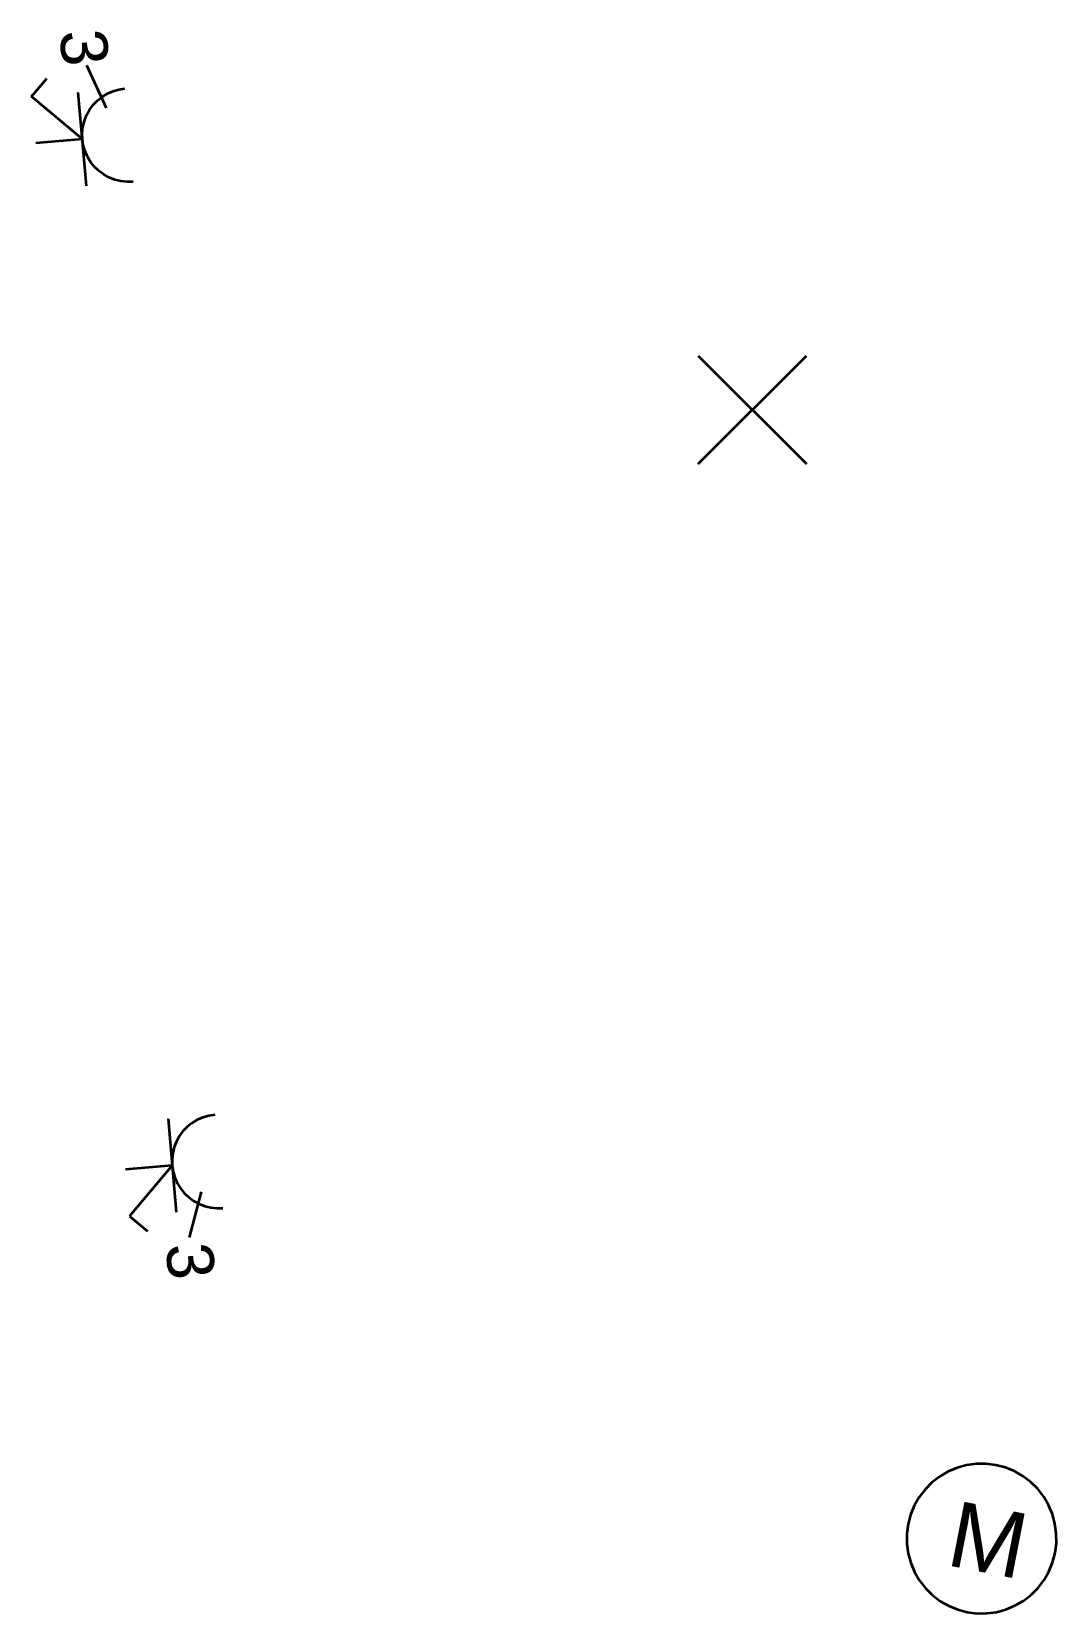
# Model space of a CAD drawing. Extents: x 800 to 1481, y 55 to 490.
# Drawn here: x 1252.87 to 1274.75, y 339.08 to 372.86 of the extents above; entities that cross this region are included whole.
import ezdxf

# ---------------------------------------------------------------- set-up
doc = ezdxf.new("R2010")
doc.units = 0
doc.layers.get('0').update_dxf_attribs({"lineweight": 18})
doc.layers.add('E_Licht', color=7, linetype='Continuous', lineweight=35, true_color=0x0080ff)
doc.styles.get("Standard").update_dxf_attribs({"font": 'arial.ttf'})

# ---------------------------------------------------------------- blocks, each defined once
blk = doc.blocks.new('Deckenauslass-A0Q9B2CDAY', base_point=(1267.099, 363.632))
at = {"color": 0, "lineweight": -2}
for p, q in [((1267.099, 363.632), (1269.407, 365.94)), ((1267.099, 365.94), (1269.407, 363.632))]:
    blk.add_line(p, q, dxfattribs=at)
blk = doc.blocks.new('Steckdose T13_ UP_ 3-fach_ geschaltet-A0Q9B2CHAY', base_point=(1252.866, 369.568))
at = {"color": 0, "linetype": 'ByBlock', "lineweight": -2, "ltscale": 0.35}
for p, q in [((1254.462, 371.229), (1254.043, 372.14)), ((1252.866, 371.473), (1253.188, 371.858)), ((1254.036, 369.568), (1253.862, 371.56)), ((1254.484, 371.538), (1254.603, 371.591)), ((1254.603, 371.591), (1254.729, 371.628)), ((1254.729, 371.628), (1254.858, 371.648)), ((1253.949, 370.564), (1252.866, 371.473)), ((1254.102, 371.189), (1254.179, 371.294)), ((1254.179, 371.294), (1254.27, 371.389)), ((1254.27, 371.389), (1254.372, 371.47)), ((1254.372, 371.47), (1254.484, 371.538)), ((1253.96, 370.825), (1253.992, 370.952)), ((1253.992, 370.952), (1254.039, 371.074)), ((1254.039, 371.074), (1254.102, 371.189)), ((1253.949, 370.564), (1252.953, 370.477)), ((1253.946, 370.695), (1253.96, 370.825)), ((1253.949, 370.564), (1253.946, 370.695)), ((1253.969, 370.435), (1253.949, 370.564)), ((1254.006, 370.309), (1253.969, 370.435)), ((1254.058, 370.19), (1254.006, 370.309)), ((1254.126, 370.078), (1254.058, 370.19)), ((1254.208, 369.976), (1254.126, 370.078)), ((1254.303, 369.885), (1254.208, 369.976)), ((1254.408, 369.808), (1254.303, 369.885)), ((1254.523, 369.745), (1254.408, 369.808)), ((1254.645, 369.698), (1254.523, 369.745)), ((1254.772, 369.667), (1254.645, 369.698)), ((1254.902, 369.652), (1254.772, 369.667)), ((1255.032, 369.655), (1254.902, 369.652))]:
    blk.add_line(p, q, dxfattribs=at)
at = {"color": 0, "linetype": 'ByBlock', "lineweight": -2, "ltscale": 0.35, "insert": (1254.456, 372.951), "char_height": 1, "attachment_point": 1, "rotation": 275}
blk.add_mtext('{\\fArial;3}', dxfattribs=at)
blk = doc.blocks.new('Steckdose T13_ UP_ 3-fach_ geschaltet-A0Q9B2CJAY', base_point=(1254.87, 346.298))
at = {"color": 0, "linetype": 'ByBlock', "lineweight": -2, "ltscale": 0.35}
for p, q in [((1255.779, 349.644), (1255.954, 347.652)), ((1256.401, 349.622), (1256.289, 349.554)), ((1256.521, 349.675), (1256.401, 349.622)), ((1256.646, 349.711), (1256.521, 349.675)), ((1256.776, 349.731), (1256.646, 349.711)), ((1256.019, 349.272), (1255.956, 349.158)), ((1256.097, 349.378), (1256.019, 349.272)), ((1256.187, 349.472), (1256.097, 349.378)), ((1256.289, 349.554), (1256.187, 349.472)), ((1255.909, 349.036), (1255.878, 348.909)), ((1255.956, 349.158), (1255.909, 349.036)), ((1255.867, 348.648), (1254.87, 348.561)), ((1255.867, 348.648), (1254.957, 347.565)), ((1255.878, 348.909), (1255.864, 348.779)), ((1255.864, 348.779), (1255.867, 348.648)), ((1255.867, 348.648), (1255.886, 348.519)), ((1255.886, 348.519), (1255.923, 348.393)), ((1255.923, 348.393), (1255.976, 348.273)), ((1255.976, 348.273), (1256.044, 348.161)), ((1256.044, 348.161), (1256.125, 348.059)), ((1256.125, 348.059), (1256.22, 347.969)), ((1256.22, 347.969), (1256.325, 347.892)), ((1256.487, 348.082), (1256.232, 347.112)), ((1256.325, 347.892), (1256.44, 347.829)), ((1256.44, 347.829), (1256.562, 347.781)), ((1256.562, 347.781), (1256.689, 347.75)), ((1256.689, 347.75), (1256.819, 347.736)), ((1256.819, 347.736), (1256.95, 347.739)), ((1254.957, 347.565), (1255.342, 347.242))]:
    blk.add_line(p, q, dxfattribs=at)
at = {"color": 0, "linetype": 'ByBlock', "lineweight": -2, "ltscale": 0.35, "insert": (1256.723, 347.038), "char_height": 1, "attachment_point": 1, "rotation": 275}
blk.add_mtext('{\\fArial;3}', dxfattribs=at)
blk = doc.blocks.new('Motor allgemein-A0Q9B2CLAY', base_point=(1271.551, 339.083))
at = {"color": 0, "linetype": 'ByBlock', "lineweight": -2, "ltscale": 0.35}
for p, q in [((1272.628, 342.193), (1272.435, 342.112)), ((1272.83, 342.248), (1272.628, 342.193)), ((1273.037, 342.276), (1272.83, 342.248)), ((1273.247, 342.277), (1273.037, 342.276)), ((1273.454, 342.251), (1273.247, 342.277)), ((1273.657, 342.197), (1273.454, 342.251)), ((1273.85, 342.118), (1273.657, 342.197)), ((1272.089, 341.879), (1271.941, 341.73)), ((1272.254, 342.007), (1272.089, 341.879)), ((1272.435, 342.112), (1272.254, 342.007)), ((1274.032, 342.014), (1273.85, 342.118)), ((1274.199, 341.887), (1274.032, 342.014)), ((1274.347, 341.74), (1274.199, 341.887)), ((1271.814, 341.564), (1271.71, 341.382)), ((1271.941, 341.73), (1271.814, 341.564)), ((1274.475, 341.574), (1274.347, 341.74)), ((1274.58, 341.393), (1274.475, 341.574)), ((1271.631, 341.189), (1271.578, 340.986)), ((1271.71, 341.382), (1271.631, 341.189)), ((1274.661, 341.2), (1274.58, 341.393)), ((1274.716, 340.998), (1274.661, 341.2)), ((1271.578, 340.986), (1271.551, 340.779)), ((1274.744, 340.791), (1274.716, 340.998)), ((1271.551, 340.779), (1271.552, 340.569)), ((1271.552, 340.569), (1271.58, 340.362)), ((1274.719, 340.374), (1274.745, 340.582)), ((1274.745, 340.582), (1274.744, 340.791)), ((1271.58, 340.362), (1271.635, 340.16)), ((1271.635, 340.16), (1271.716, 339.967)), ((1274.586, 339.978), (1274.665, 340.172)), ((1274.665, 340.172), (1274.719, 340.374)), ((1271.716, 339.967), (1271.821, 339.786)), ((1274.482, 339.796), (1274.586, 339.978)), ((1271.821, 339.786), (1271.949, 339.621)), ((1271.949, 339.621), (1272.098, 339.473)), ((1272.098, 339.473), (1272.264, 339.346)), ((1274.042, 339.353), (1274.208, 339.481)), ((1274.208, 339.481), (1274.355, 339.63)), ((1274.355, 339.63), (1274.482, 339.796)), ((1272.264, 339.346), (1272.446, 339.242)), ((1272.446, 339.242), (1272.64, 339.163)), ((1272.64, 339.163), (1272.842, 339.11)), ((1273.466, 339.112), (1273.668, 339.167)), ((1273.668, 339.167), (1273.861, 339.248)), ((1273.861, 339.248), (1274.042, 339.353)), ((1272.842, 339.11), (1273.05, 339.083)), ((1273.05, 339.083), (1273.259, 339.084)), ((1273.259, 339.084), (1273.466, 339.112))]:
    blk.add_line(p, q, dxfattribs=at)
at = {"color": 0, "linetype": 'ByBlock', "lineweight": -2, "ltscale": 0.35, "insert": (1272.625, 341.495), "char_height": 1.4, "attachment_point": 1, "rotation": 348.97}
blk.add_mtext('{\\fArial;M}', dxfattribs=at)

msp = doc.modelspace()

# ---------------------------------------------------------------- block references
at = {"layer": 'E_Licht', "ltscale": 0.35}
for name, p in [('Steckdose T13_ UP_ 3-fach_ geschaltet-A0Q9B2CHAY', (1252.866, 369.568)), ('Steckdose T13_ UP_ 3-fach_ geschaltet-A0Q9B2CJAY', (1254.87, 346.298)), ('Motor allgemein-A0Q9B2CLAY', (1271.551, 339.083))]:
    msp.add_blockref(name, p, dxfattribs=at)
at = {"layer": 'E_Licht', "linetype": 'Continuous', "ltscale": 0.35}
msp.add_blockref('Deckenauslass-A0Q9B2CDAY', (1267.099, 363.632), dxfattribs=at)

doc.saveas('drawing.dxf')
